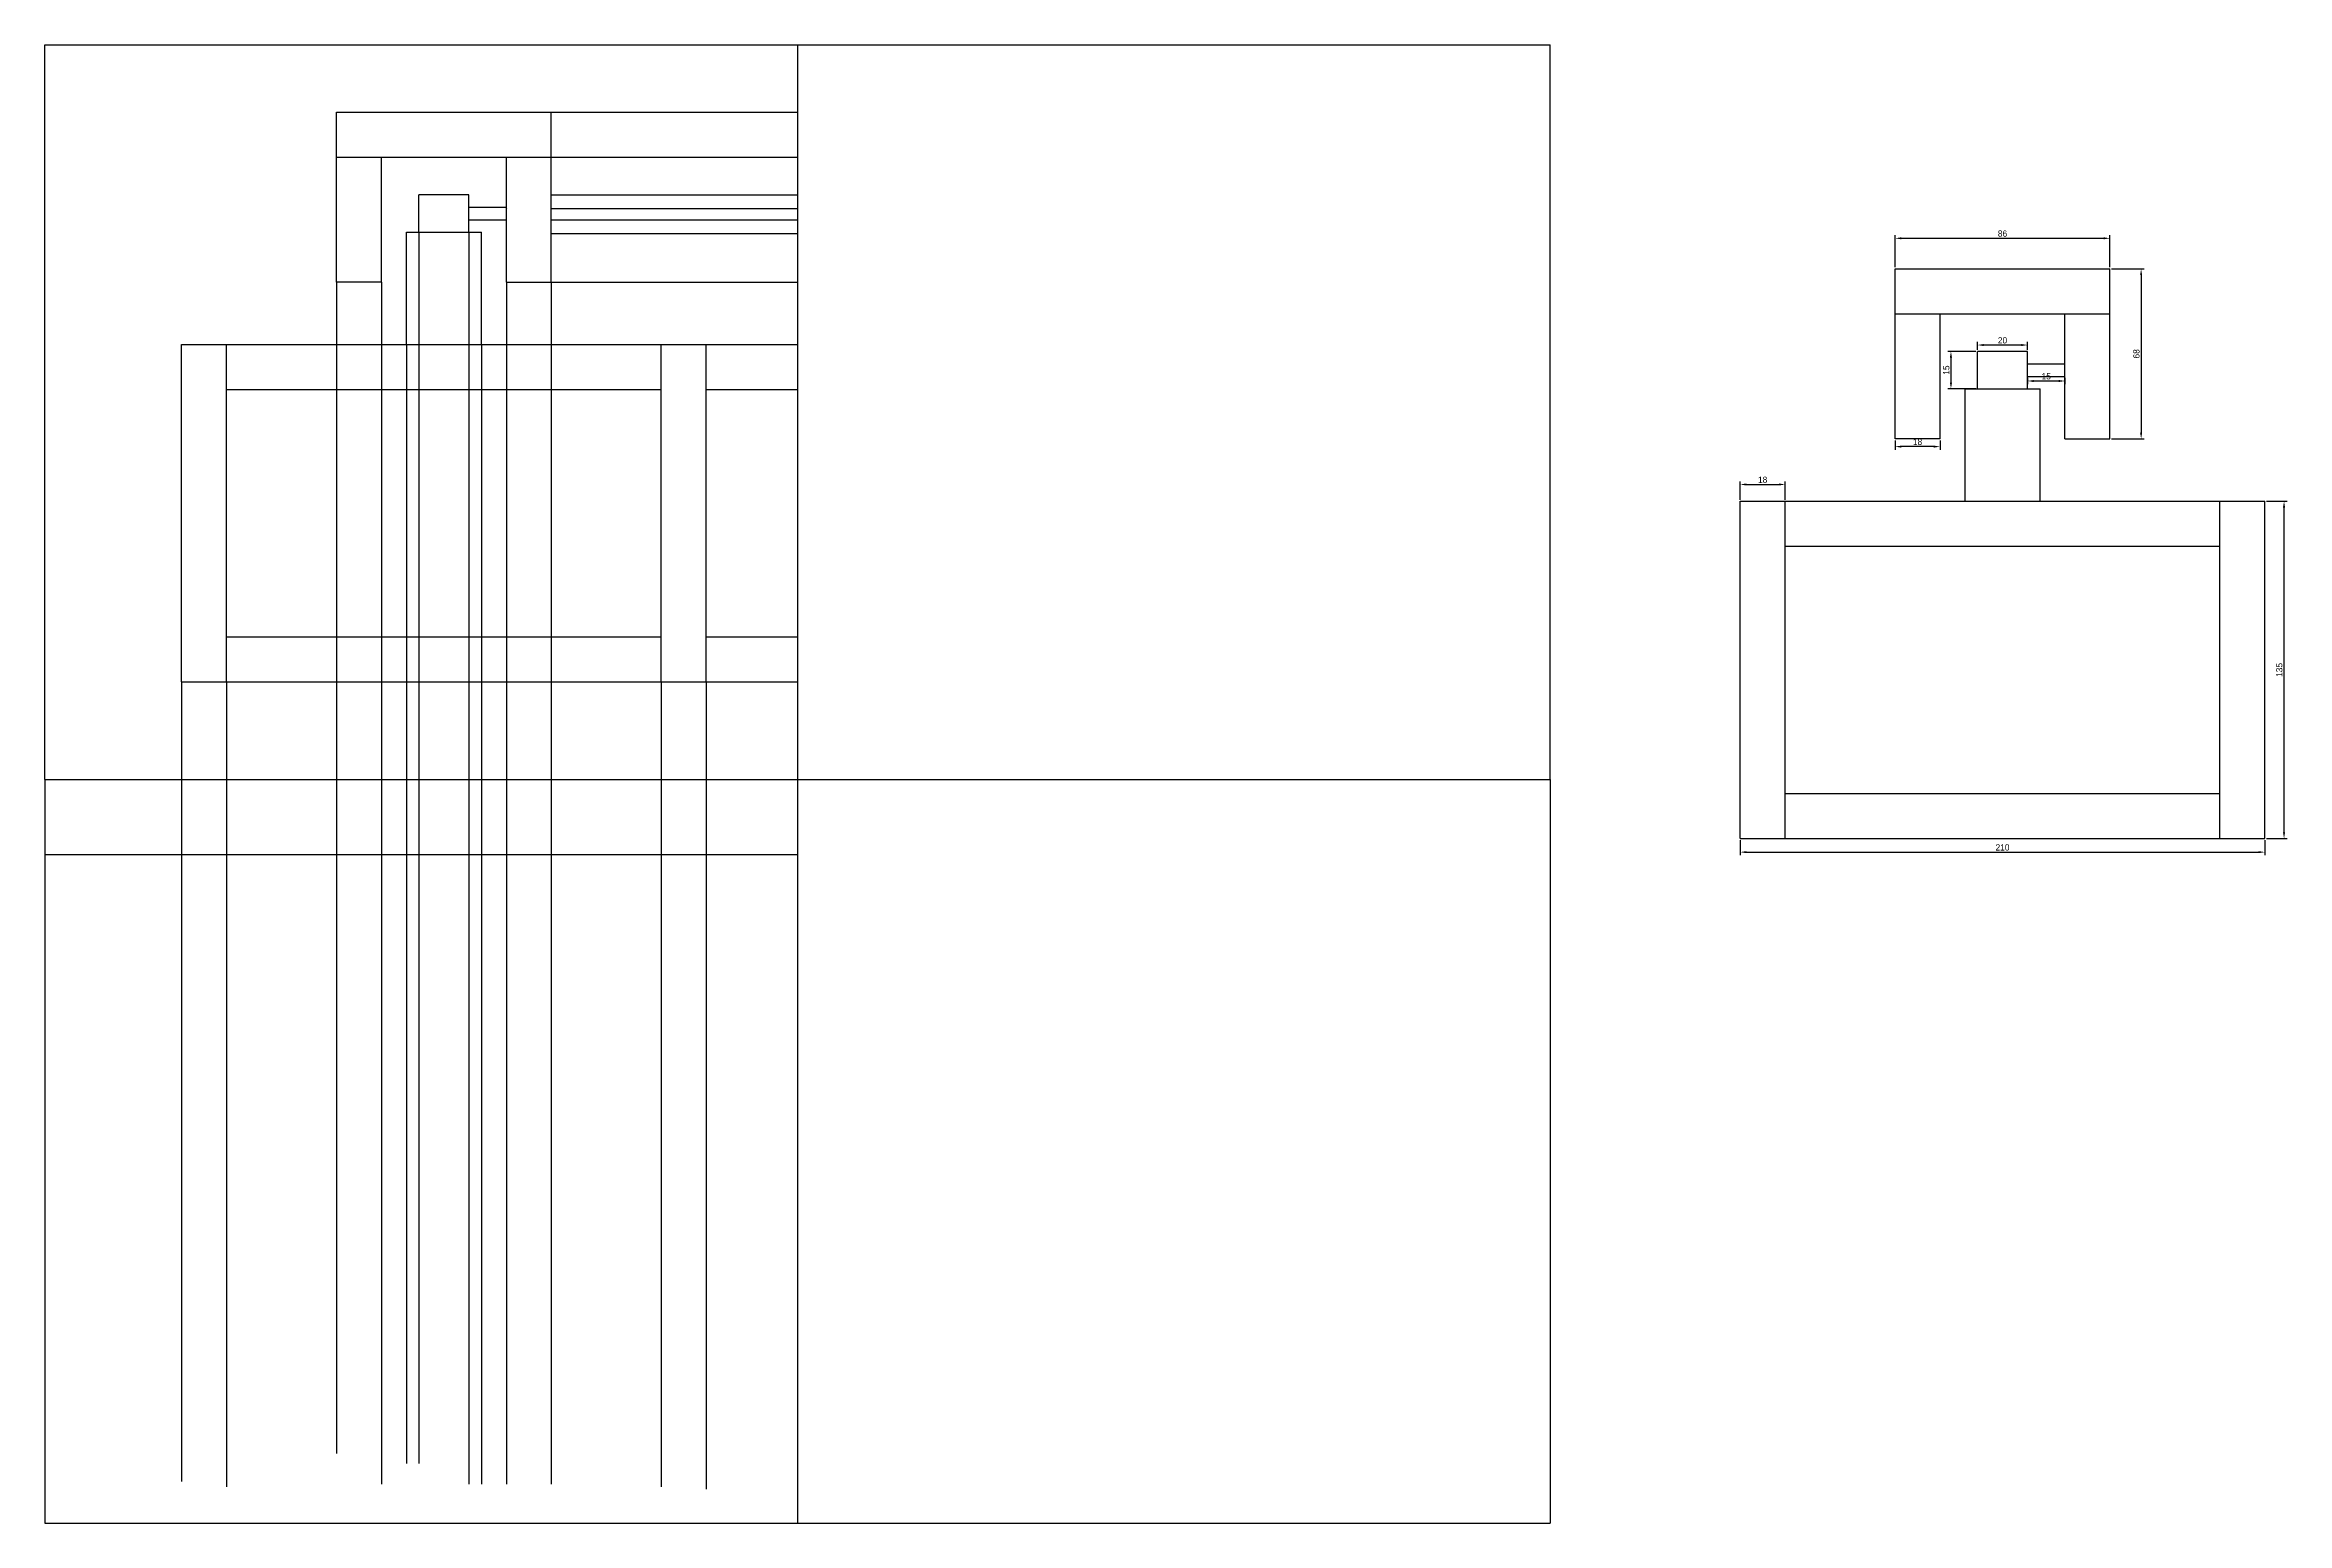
# Model space of a CAD drawing. Header units: millimetres. Extents: x 200 to 1098, y 150 to 742.
import ezdxf

# ---------------------------------------------------------------- set-up
doc = ezdxf.new("R2010")
doc.units = ezdxf.units.MM
doc.layers.add('Layer1', color=6, linetype='Continuous')
doc.dimstyles.new('ISO-25', dxfattribs={"dimtxt": 2.5, "dimasz": 2.5, "dimexe": 1.25, "dimexo": 0.625, "dimtad": 1, "dimtxsty": 'Standard', "dimcen": 2.5, "dimadec": 0, "dimazin": 0, "dimtfac": 1, "dimtmove": 0, "dimatfit": 3, "dimfxl": 1, "dimarcsym": 0})

# ---------------------------------------------------------------- blocks, each defined once
blk = doc.blocks.new('*D2')
at = {"color": 0, "lineweight": -2, "transparency": 16777216}
for p, q in [((940.91, 652.52), (940.91, 665.38)), ((943.41, 664.13), (1024.41, 664.13)), ((1026.91, 652.52), (1026.91, 665.38))]:
    blk.add_line(p, q, dxfattribs=at)
at = {"color": 0, "transparency": 16777216}
for points in [[(943.41, 664.55), (943.41, 663.72), (940.91, 664.13)], [(1024.41, 664.55), (1024.41, 663.72), (1026.91, 664.13)]]:
    blk.add_solid(points, dxfattribs=at)
at = {"layer": 'Defpoints', "color": 0, "transparency": 16777216}
for p in [(1026.91, 664.13), (940.91, 651.89), (1026.91, 651.89)]:
    blk.add_point(p, dxfattribs=at)
at = {"color": 0, "transparency": 16777216, "insert": (983.91, 666.01), "char_height": 2.5, "attachment_point": 5}
blk.add_mtext('86', dxfattribs=at)
blk = doc.blocks.new('*D3')
at = {"color": 0, "lineweight": -2, "transparency": 16777216}
for p, q in [((1027.54, 651.89), (1040.63, 651.89)), ((1039.38, 649.39), (1039.38, 586.39)), ((1027.54, 583.89), (1040.63, 583.89))]:
    blk.add_line(p, q, dxfattribs=at)
at = {"color": 0, "transparency": 16777216}
for points in [[(1038.96, 649.39), (1039.8, 649.39), (1039.38, 651.89)], [(1038.96, 586.39), (1039.8, 586.39), (1039.38, 583.89)]]:
    blk.add_solid(points, dxfattribs=at)
at = {"layer": 'Defpoints', "color": 0, "transparency": 16777216}
for p in [(1026.91, 651.89), (1026.91, 583.89), (1039.38, 583.89)]:
    blk.add_point(p, dxfattribs=at)
at = {"color": 0, "transparency": 16777216, "insert": (1037.5, 617.89), "char_height": 2.5, "attachment_point": 5, "rotation": 90}
blk.add_mtext('68', dxfattribs=at)
blk = doc.blocks.new('*D4')
at = {"color": 0, "lineweight": -2, "transparency": 16777216}
for p, q in [((878.91, 423.27), (878.91, 417.24)), ((1088.91, 423.27), (1088.91, 417.24)), ((881.41, 418.49), (1086.41, 418.49))]:
    blk.add_line(p, q, dxfattribs=at)
at = {"color": 0, "transparency": 16777216}
for points in [[(881.41, 418.91), (881.41, 418.08), (878.91, 418.49)], [(1086.41, 418.91), (1086.41, 418.08), (1088.91, 418.49)]]:
    blk.add_solid(points, dxfattribs=at)
at = {"layer": 'Defpoints', "color": 0, "transparency": 16777216}
for p in [(878.91, 423.89), (1088.91, 423.89), (1088.91, 418.49)]:
    blk.add_point(p, dxfattribs=at)
at = {"color": 0, "transparency": 16777216, "insert": (983.91, 420.37), "char_height": 2.5, "attachment_point": 5}
blk.add_mtext('210', dxfattribs=at)
blk = doc.blocks.new('*D5')
at = {"color": 0, "lineweight": -2, "transparency": 16777216}
for p, q in [((1089.54, 558.89), (1097.83, 558.89)), ((1096.58, 426.39), (1096.58, 556.39)), ((1089.54, 423.89), (1097.83, 423.89))]:
    blk.add_line(p, q, dxfattribs=at)
at = {"color": 0, "transparency": 16777216}
for points in [[(1096.16, 556.39), (1096.99, 556.39), (1096.58, 558.89)], [(1096.16, 426.39), (1096.99, 426.39), (1096.58, 423.89)]]:
    blk.add_solid(points, dxfattribs=at)
at = {"layer": 'Defpoints', "color": 0, "transparency": 16777216}
for p in [(1088.91, 558.89), (1096.58, 558.89), (1088.91, 423.89)]:
    blk.add_point(p, dxfattribs=at)
at = {"color": 0, "transparency": 16777216, "insert": (1094.7, 491.39), "char_height": 2.5, "attachment_point": 5, "rotation": 90}
blk.add_mtext('135', dxfattribs=at)
blk = doc.blocks.new('*D6')
at = {"color": 0, "lineweight": -2, "transparency": 16777216}
for p, q in [((993.91, 608.27), (993.91, 605.78)), ((996.41, 607.03), (1006.41, 607.03)), ((1008.91, 608.27), (1008.91, 605.78))]:
    blk.add_line(p, q, dxfattribs=at)
at = {"color": 0, "transparency": 16777216}
for points in [[(996.41, 607.44), (996.41, 606.61), (993.91, 607.03)], [(1006.41, 607.44), (1006.41, 606.61), (1008.91, 607.03)]]:
    blk.add_solid(points, dxfattribs=at)
at = {"layer": 'Defpoints', "color": 0, "transparency": 16777216}
for p in [(993.91, 608.89), (1008.91, 608.89), (1008.91, 607.03)]:
    blk.add_point(p, dxfattribs=at)
at = {"color": 0, "transparency": 16777216, "insert": (1001.41, 608.9), "char_height": 2.5, "attachment_point": 5}
blk.add_mtext('15', dxfattribs=at)
blk = doc.blocks.new('*D7')
at = {"color": 0, "lineweight": -2, "transparency": 16777216}
for p, q in [((973.29, 618.89), (962.02, 618.89)), ((963.27, 616.39), (963.27, 606.39)), ((973.29, 603.89), (962.02, 603.89))]:
    blk.add_line(p, q, dxfattribs=at)
at = {"color": 0, "transparency": 16777216}
for points in [[(962.86, 616.39), (963.69, 616.39), (963.27, 618.89)], [(962.86, 606.39), (963.69, 606.39), (963.27, 603.89)]]:
    blk.add_solid(points, dxfattribs=at)
at = {"layer": 'Defpoints', "color": 0, "transparency": 16777216}
for p in [(973.91, 618.89), (963.27, 603.89), (973.91, 603.89)]:
    blk.add_point(p, dxfattribs=at)
at = {"color": 0, "transparency": 16777216, "insert": (961.4, 611.39), "char_height": 2.5, "attachment_point": 5, "rotation": 90}
blk.add_mtext('15', dxfattribs=at)
blk = doc.blocks.new('*D8')
at = {"color": 0, "lineweight": -2, "transparency": 16777216}
for p, q in [((973.91, 619.52), (973.91, 622.67)), ((991.41, 621.42), (976.41, 621.42)), ((993.91, 619.52), (993.91, 622.67))]:
    blk.add_line(p, q, dxfattribs=at)
at = {"color": 0, "transparency": 16777216}
for points in [[(976.41, 621.84), (976.41, 621), (973.91, 621.42)], [(991.41, 621.84), (991.41, 621), (993.91, 621.42)]]:
    blk.add_solid(points, dxfattribs=at)
at = {"layer": 'Defpoints', "color": 0, "transparency": 16777216}
for p in [(973.91, 621.42), (973.91, 618.89), (993.91, 618.89)]:
    blk.add_point(p, dxfattribs=at)
at = {"color": 0, "transparency": 16777216, "insert": (983.91, 623.3), "char_height": 2.5, "attachment_point": 5}
blk.add_mtext('20', dxfattribs=at)
blk = doc.blocks.new('*D9')
at = {"color": 0, "lineweight": -2, "transparency": 16777216}
for p, q in [((940.91, 583.27), (940.91, 579.52)), ((956.41, 580.77), (943.41, 580.77)), ((958.91, 583.27), (958.91, 579.52))]:
    blk.add_line(p, q, dxfattribs=at)
at = {"color": 0, "transparency": 16777216}
for points in [[(943.41, 581.18), (943.41, 580.35), (940.91, 580.77)], [(956.41, 581.18), (956.41, 580.35), (958.91, 580.77)]]:
    blk.add_solid(points, dxfattribs=at)
at = {"layer": 'Defpoints', "color": 0, "transparency": 16777216}
for p in [(940.91, 583.89), (958.91, 583.89), (940.91, 580.77)]:
    blk.add_point(p, dxfattribs=at)
at = {"color": 0, "transparency": 16777216, "insert": (949.91, 582.64), "char_height": 2.5, "attachment_point": 5}
blk.add_mtext('18', dxfattribs=at)
blk = doc.blocks.new('*D10')
at = {"color": 0, "lineweight": -2, "transparency": 16777216}
for p, q in [((878.91, 559.52), (878.91, 566.87)), ((881.41, 565.62), (894.41, 565.62)), ((896.91, 559.52), (896.91, 566.87))]:
    blk.add_line(p, q, dxfattribs=at)
at = {"color": 0, "transparency": 16777216}
for points in [[(881.41, 566.04), (881.41, 565.2), (878.91, 565.62)], [(894.41, 566.04), (894.41, 565.2), (896.91, 565.62)]]:
    blk.add_solid(points, dxfattribs=at)
at = {"layer": 'Defpoints', "color": 0, "transparency": 16777216}
for p in [(896.91, 565.62), (878.91, 558.89), (896.91, 558.89)]:
    blk.add_point(p, dxfattribs=at)
at = {"color": 0, "transparency": 16777216, "insert": (887.91, 567.5), "char_height": 2.5, "attachment_point": 5}
blk.add_mtext('18', dxfattribs=at)

msp = doc.modelspace()

# ---------------------------------------------------------------- linework, layer by layer
for p, q in [((200.426, 447.55), (200.426, 741.55)), ((200.426, 741.55), (501.812, 741.55)), ((501.812, 447.55), (501.812, 741.55)), ((501.812, 741.55), (802.812, 741.55)), ((802.812, 447.55), (802.812, 741.55)), ((317.122, 696.584), (317.122, 714.584)), ((317.122, 714.584), (403.122, 714.584)), ((403.122, 696.584), (403.122, 714.584)), ((317.122, 646.584), (317.122, 696.584)), ((317.122, 696.584), (335.122, 696.584)), ((335.122, 646.584), (335.122, 696.584)), ((335.122, 696.584), (385.122, 696.584)), ((385.122, 646.584), (385.122, 696.584)), ((385.122, 696.584), (403.122, 696.584)), ((403.122, 646.584), (403.122, 696.584)), ((350.122, 666.584), (350.122, 681.584)), ((370.122, 681.584), (350.122, 681.584)), ((370.122, 666.584), (370.122, 681.584)), ((370.122, 676.584), (385.122, 676.584)), ((345.122, 621.584), (345.122, 666.584)), ((345.122, 666.584), (375.122, 666.584)), ((370.122, 671.584), (385.122, 671.584)), ((375.122, 621.584), (375.122, 666.584)), ((335.122, 646.584), (317.122, 646.584)), ((385.122, 646.584), (403.122, 646.584)), ((940.914, 633.89), (940.914, 651.89)), ((940.914, 651.89), (1026.914, 651.89)), ((1026.914, 633.89), (1026.914, 651.89)), ((940.914, 583.89), (940.914, 633.89)), ((940.914, 633.89), (958.914, 633.89)), ((958.914, 583.89), (958.914, 633.89)), ((958.914, 633.89), (1008.914, 633.89)), ((1008.914, 583.89), (1008.914, 633.89)), ((1008.914, 633.89), (1026.914, 633.89)), ((1026.914, 583.89), (1026.914, 633.89)), ((255.122, 486.584), (255.122, 621.584)), ((255.122, 621.584), (465.122, 621.584)), ((273.122, 486.584), (273.122, 621.584)), ((447.122, 486.584), (447.122, 621.584)), ((465.122, 486.584), (465.122, 621.584)), ((973.914, 603.89), (973.914, 618.89)), ((993.914, 618.89), (973.914, 618.89)), ((993.914, 603.89), (993.914, 618.89)), ((993.914, 613.89), (1008.914, 613.89)), ((273.122, 603.584), (447.122, 603.584)), ((968.914, 558.89), (968.914, 603.89)), ((968.914, 603.89), (998.914, 603.89)), ((993.914, 608.89), (1008.914, 608.89)), ((998.914, 558.89), (998.914, 603.89)), ((958.914, 583.89), (940.914, 583.89)), ((1008.914, 583.89), (1026.914, 583.89)), ((878.914, 423.89), (878.914, 558.89)), ((878.914, 558.89), (1088.914, 558.89)), ((896.914, 423.89), (896.914, 558.89)), ((1070.914, 423.89), (1070.914, 558.89)), ((1088.914, 423.89), (1088.914, 558.89)), ((896.914, 540.89), (1070.914, 540.89)), ((273.122, 504.584), (447.122, 504.584)), ((255.122, 486.584), (465.122, 486.584)), ((200.426, 447.55), (200.426, 149.958)), ((200.426, 447.55), (501.812, 447.55)), ((501.812, 149.958), (501.812, 447.55)), ((501.812, 447.55), (802.812, 447.55)), ((802.812, 447.55), (802.812, 149.958)), ((896.914, 441.89), (1070.914, 441.89)), ((878.914, 423.89), (1088.914, 423.89)), ((200.426, 149.958), (501.812, 149.958)), ((501.812, 149.958), (802.812, 149.958))]:
    msp.add_line(p, q)
at = {"layer": 'Layer1'}
for p, q in [((403.122, 714.584), (501.812, 714.584)), ((403.122, 696.584), (501.812, 696.584)), ((403.122, 681.584), (501.812, 681.584)), ((403.122, 676.022), (501.812, 676.022)), ((350.122, 666.584), (350.122, 173.774)), ((370.122, 666.584), (370.122, 165.564)), ((403.122, 671.584), (501.812, 671.584)), ((403.122, 666.095), (501.812, 666.095)), ((317.122, 646.584), (317.122, 177.884)), ((335.122, 646.584), (335.122, 165.564)), ((385.122, 646.584), (385.122, 165.564)), ((403.122, 646.584), (501.812, 646.584)), ((403.122, 646.584), (403.122, 165.564)), ((345.122, 621.584), (345.122, 173.774)), ((375.122, 621.584), (375.122, 165.564)), ((465.122, 621.584), (501.812, 621.584)), ((465.122, 603.584), (501.812, 603.584)), ((465.122, 504.584), (501.812, 504.584)), ((255.122, 486.584), (255.122, 166.589)), ((273.122, 486.584), (273.122, 164.534)), ((447.122, 486.584), (447.122, 164.534)), ((465.122, 486.584), (501.812, 486.584)), ((465.122, 486.584), (465.122, 163.509)), ((200.426, 447.55), (200.426, 417.55)), ((200.426, 417.55), (501.812, 417.55))]:
    msp.add_line(p, q, dxfattribs=at)
msp.add_arc((501.812, 733.629), 130.045, 206.018211, 206.194394, dxfattribs=at)

# ---------------------------------------------------------------- dimensions: what is measured, and where the dimension line sits
for base, p1, p2, picture, middle in [((1026.914, 664.133), (940.914, 651.89), (1026.914, 651.89), '*D2', (983.914, 666.008)), ((973.914, 621.421), (993.914, 618.89), (973.914, 618.89), '*D8', (983.914, 623.296)), ((1008.914, 607.028), (993.914, 608.89), (1008.914, 608.89), '*D6', (1001.414, 608.903)), ((940.914, 580.768), (958.914, 583.89), (940.914, 583.89), '*D9', (949.914, 582.643)), ((896.914, 565.621), (878.914, 558.89), (896.914, 558.89), '*D10', (887.914, 567.496)), ((1088.914, 418.492), (878.914, 423.89), (1088.914, 423.89), '*D4', (983.914, 420.367))]:
    dim = msp.add_linear_dim(base=base, p1=p1, p2=p2, dimstyle='ISO-25')
    dim.commit()
    dim.dimension.update_dxf_attribs({"geometry": picture, "text_midpoint": middle})
for base, p1, p2, picture, middle in [((1039.379, 583.89), (1026.914, 651.89), (1026.914, 583.89), '*D3', (1037.504, 617.89)), ((963.273, 603.89), (973.914, 618.89), (973.914, 603.89), '*D7', (961.398, 611.39)), ((1096.577, 558.89), (1088.914, 423.89), (1088.914, 558.89), '*D5', (1094.702, 491.39))]:
    dim = msp.add_linear_dim(base=base, p1=p1, p2=p2, angle=90, dimstyle='ISO-25')
    dim.commit()
    dim.dimension.update_dxf_attribs({"geometry": picture, "text_midpoint": middle})

doc.saveas('drawing.dxf')
